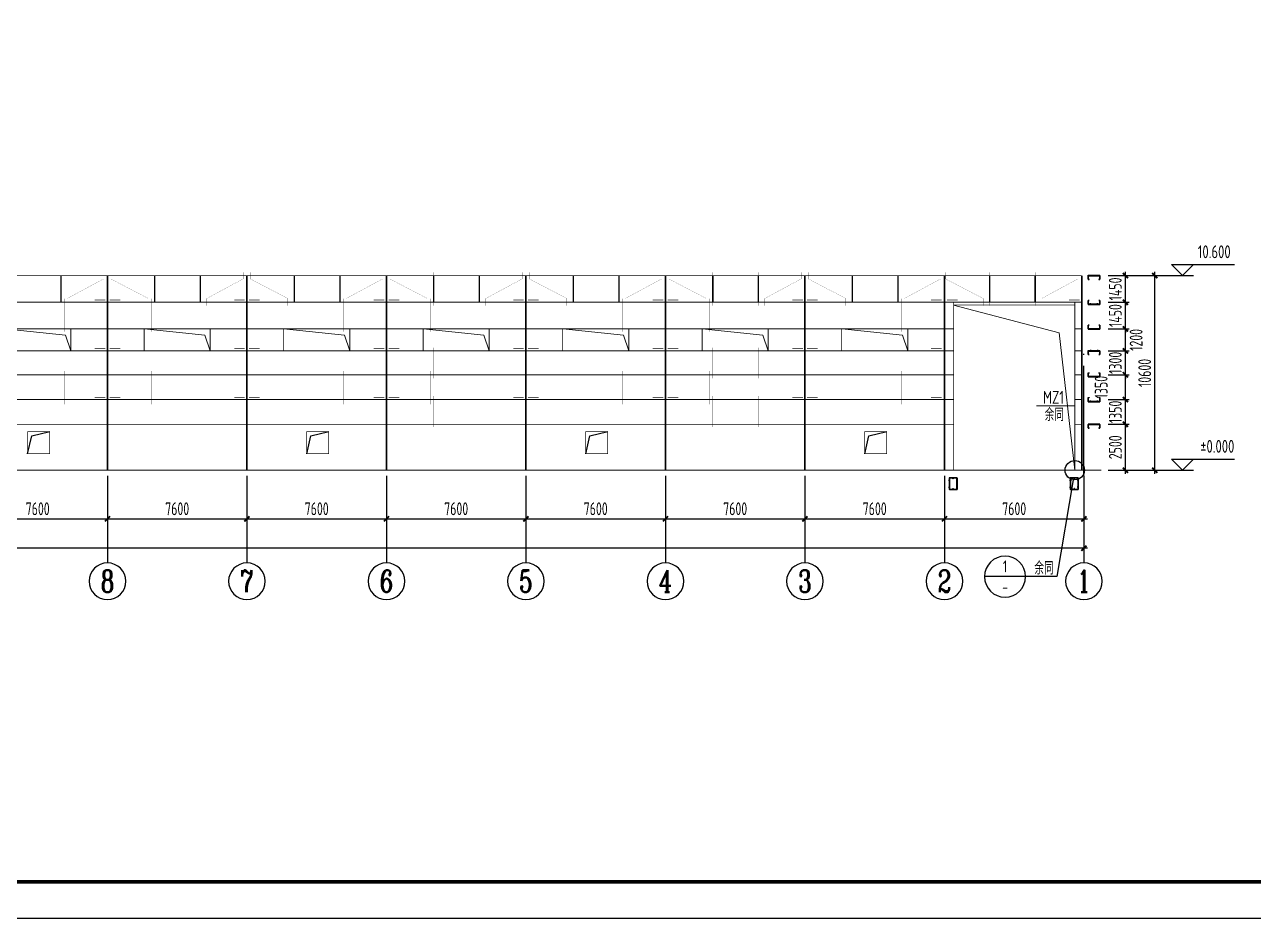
# Model space of a CAD drawing. Extents: x -3102990 to -851544, y -5293060 to -2540151.
# Drawn here: x -1626216 to -1592743, y -2672902 to -2648554 of the extents above; entities that cross this region are included whole.
import ezdxf
from ezdxf.enums import TextEntityAlignment as Align

# ---------------------------------------------------------------- set-up
doc = ezdxf.new("R2010")
doc.units = 0
doc.header["$LTSCALE"] = 1000
doc.header["$PDMODE"] = 1
doc.linetypes.add('DASH', pattern=[0.35, 0.25, -0.1])
doc.linetypes.add('DOTE', pattern=[2.42, 2, -0.2, 0.02, -0.2])
doc.layers.get('0').update_dxf_attribs({"linetype": 'CONTINUOUS'})
doc.layers.get('Defpoints').update_dxf_attribs({"linetype": 'CONTINUOUS'})
for name, color, linetype in [('AXIS', 253, 'DOTE'), ('COLU', 7, 'CONTINUOUS'), ('DIM', 3, 'CONTINUOUS'), ('NUM', 7, 'CONTINUOUS'), ('PUB_TITLE', 4, 'CONTINUOUS'), ('REIN', 1, 'CONTINUOUS'), ('TEXT', 7, 'CONTINUOUS'), ('THIN', 7, 'CONTINUOUS'), ('檩托', 151, 'CONTINUOUS')]:
    doc.layers.add(name, color=color, linetype=linetype)
doc.layers.add('yichutu', color=7, linetype='CONTINUOUS', true_color=0xffffff, plot=False)
doc.styles.add('TSSD_Axis', font='Complex.shx', dxfattribs={"width": 0.7, "bigfont": 'hztxt.shx'})
doc.styles.add('TSSD_Dimension', font='tssdeng.shx', dxfattribs={"width": 0.7, "bigfont": 'Hztxt.shx'})
doc.styles.add('TSSD_Label', font='tssdeng.shx', dxfattribs={"width": 0.75, "bigfont": 'hztxt.shx'})
doc.styles.add('TSSD_Num', font='tssdeng.shx', dxfattribs={"width": 0.75, "bigfont": 'hztxt.shx'})
doc.styles.add('TSSD_Rein', font='Tssdeng.shx', dxfattribs={"width": 0.75, "bigfont": 'hztxt.shx'})
doc.dimstyles.new('TSSD_200_100', dxfattribs={"dimtxt": 350, "dimasz": 100, "dimexe": 100, "dimexo": 250, "dimgap": 100, "dimtad": 1, "dimdec": 0, "dimlfac": 2, "dimzin": 0, "dimdsep": 46, "dimtxsty": 'TSSD_Dimension', "dimblk": 'ARCHTICK', "dimcen": 0, "dimdle": 100, "dimclrt": 7, "dimadec": 0, "dimazin": 0, "dimtfac": 1, "dimtdec": 0, "dimtix": 1, "dimtmove": 2, "dimatfit": 3, "dimfxl": 1, "dimtolj": 1, "dimtzin": 0, "dimarcsym": 0})

# ---------------------------------------------------------------- blocks, each defined once
blk = doc.blocks.new('ts_axno')
at = {"color": 0, "linetype": 'ByBlock', "lineweight": -2}
blk.add_circle((0, 0), 0.5, dxfattribs=at)
at = {"color": 0, "linetype": 'ByBlock', "lineweight": -2, "style": 'TSSD_Axis', "width": 0.7}
blk.add_attdef('A', text='', height=0.6, dxfattribs=at).set_placement((0, 0), align=Align.MIDDLE_CENTER)
blk = doc.blocks.new('_ArchTick')
at = {"color": 0, "const_width": 0.5}
blk.add_lwpolyline([(-0.71, -0.71), (0.71, 0.71)], dxfattribs=at)
blk = doc.blocks.new('*D2344')
at = {"layer": 'Defpoints', "color": 0, "ltscale": 1.5}
for p in [(-1627759, -2660846), (-1623959, -2660846), (-1623959, -2662018)]:
    blk.add_point(p, dxfattribs=at)
at = {"layer": 'DIM', "color": 0, "lineweight": -2, "ltscale": 1.5}
for p, q in [((-1627759, -2661096), (-1627759, -2662118)), ((-1623959, -2661096), (-1623959, -2662118)), ((-1627859, -2662018), (-1623859, -2662018))]:
    blk.add_line(p, q, dxfattribs=at)
at = {"layer": 'DIM', "color": 0, "lineweight": -2, "ltscale": 1.5, "xscale": 100, "yscale": 100, "zscale": 100, "rotation": 180}
blk.add_blockref('_ArchTick', (-1627759, -2662018), dxfattribs=at)
at = {"layer": 'DIM', "color": 0, "lineweight": -2, "ltscale": 1.5, "xscale": 100, "yscale": 100, "zscale": 100}
blk.add_blockref('_ArchTick', (-1623959, -2662018), dxfattribs=at)
at = {"layer": 'DIM', "color": 7, "ltscale": 1.5, "insert": (-1625859, -2661743), "char_height": 350, "attachment_point": 5, "style": 'TSSD_Dimension'}
blk.add_mtext('\\A1;7600', dxfattribs=at)
blk = doc.blocks.new('*D2345')
at = {"layer": 'Defpoints', "color": 0, "ltscale": 1.5}
for p in [(-1623959, -2660846), (-1620159, -2660846), (-1620159, -2662018)]:
    blk.add_point(p, dxfattribs=at)
at = {"layer": 'DIM', "color": 0, "lineweight": -2, "ltscale": 1.5}
for p, q in [((-1623959, -2661096), (-1623959, -2662118)), ((-1620159, -2661096), (-1620159, -2662118)), ((-1624059, -2662018), (-1620059, -2662018))]:
    blk.add_line(p, q, dxfattribs=at)
at = {"layer": 'DIM', "color": 0, "lineweight": -2, "ltscale": 1.5, "xscale": 100, "yscale": 100, "zscale": 100, "rotation": 180}
blk.add_blockref('_ArchTick', (-1623959, -2662018), dxfattribs=at)
at = {"layer": 'DIM', "color": 0, "lineweight": -2, "ltscale": 1.5, "xscale": 100, "yscale": 100, "zscale": 100}
blk.add_blockref('_ArchTick', (-1620159, -2662018), dxfattribs=at)
at = {"layer": 'DIM', "color": 7, "ltscale": 1.5, "insert": (-1622059, -2661743), "char_height": 350, "attachment_point": 5, "style": 'TSSD_Dimension'}
blk.add_mtext('\\A1;7600', dxfattribs=at)
blk = doc.blocks.new('*D2346')
at = {"layer": 'Defpoints', "color": 0, "ltscale": 1.5}
for p in [(-1620159, -2660846), (-1616359, -2660846), (-1616359, -2662018)]:
    blk.add_point(p, dxfattribs=at)
at = {"layer": 'DIM', "color": 0, "lineweight": -2, "ltscale": 1.5}
for p, q in [((-1620159, -2661096), (-1620159, -2662118)), ((-1616359, -2661096), (-1616359, -2662118)), ((-1620259, -2662018), (-1616259, -2662018))]:
    blk.add_line(p, q, dxfattribs=at)
at = {"layer": 'DIM', "color": 0, "lineweight": -2, "ltscale": 1.5, "xscale": 100, "yscale": 100, "zscale": 100, "rotation": 180}
blk.add_blockref('_ArchTick', (-1620159, -2662018), dxfattribs=at)
at = {"layer": 'DIM', "color": 0, "lineweight": -2, "ltscale": 1.5, "xscale": 100, "yscale": 100, "zscale": 100}
blk.add_blockref('_ArchTick', (-1616359, -2662018), dxfattribs=at)
at = {"layer": 'DIM', "color": 7, "ltscale": 1.5, "insert": (-1618259, -2661743), "char_height": 350, "attachment_point": 5, "style": 'TSSD_Dimension'}
blk.add_mtext('\\A1;7600', dxfattribs=at)
blk = doc.blocks.new('*D2347')
at = {"layer": 'Defpoints', "color": 0, "ltscale": 1.5}
for p in [(-1616359, -2660846), (-1612559, -2660846), (-1612559, -2662018)]:
    blk.add_point(p, dxfattribs=at)
at = {"layer": 'DIM', "color": 0, "lineweight": -2, "ltscale": 1.5}
for p, q in [((-1616359, -2661096), (-1616359, -2662118)), ((-1612559, -2661096), (-1612559, -2662118)), ((-1616459, -2662018), (-1612459, -2662018))]:
    blk.add_line(p, q, dxfattribs=at)
at = {"layer": 'DIM', "color": 0, "lineweight": -2, "ltscale": 1.5, "xscale": 100, "yscale": 100, "zscale": 100, "rotation": 180}
blk.add_blockref('_ArchTick', (-1616359, -2662018), dxfattribs=at)
at = {"layer": 'DIM', "color": 0, "lineweight": -2, "ltscale": 1.5, "xscale": 100, "yscale": 100, "zscale": 100}
blk.add_blockref('_ArchTick', (-1612559, -2662018), dxfattribs=at)
at = {"layer": 'DIM', "color": 7, "ltscale": 1.5, "insert": (-1614459, -2661743), "char_height": 350, "attachment_point": 5, "style": 'TSSD_Dimension'}
blk.add_mtext('\\A1;7600', dxfattribs=at)
blk = doc.blocks.new('*D2348')
at = {"layer": 'Defpoints', "color": 0, "ltscale": 1.5}
for p in [(-1612559, -2660846), (-1608759, -2660846), (-1608759, -2662018)]:
    blk.add_point(p, dxfattribs=at)
at = {"layer": 'DIM', "color": 0, "lineweight": -2, "ltscale": 1.5}
for p, q in [((-1612559, -2661096), (-1612559, -2662118)), ((-1608759, -2661096), (-1608759, -2662118)), ((-1612659, -2662018), (-1608659, -2662018))]:
    blk.add_line(p, q, dxfattribs=at)
at = {"layer": 'DIM', "color": 0, "lineweight": -2, "ltscale": 1.5, "xscale": 100, "yscale": 100, "zscale": 100, "rotation": 180}
blk.add_blockref('_ArchTick', (-1612559, -2662018), dxfattribs=at)
at = {"layer": 'DIM', "color": 0, "lineweight": -2, "ltscale": 1.5, "xscale": 100, "yscale": 100, "zscale": 100}
blk.add_blockref('_ArchTick', (-1608759, -2662018), dxfattribs=at)
at = {"layer": 'DIM', "color": 7, "ltscale": 1.5, "insert": (-1610659, -2661743), "char_height": 350, "attachment_point": 5, "style": 'TSSD_Dimension'}
blk.add_mtext('\\A1;7600', dxfattribs=at)
blk = doc.blocks.new('*D2349')
at = {"layer": 'Defpoints', "color": 0, "ltscale": 1.5}
for p in [(-1608759, -2660846), (-1604959, -2660846), (-1604959, -2662018)]:
    blk.add_point(p, dxfattribs=at)
at = {"layer": 'DIM', "color": 0, "lineweight": -2, "ltscale": 1.5}
for p, q in [((-1608759, -2661096), (-1608759, -2662118)), ((-1604959, -2661096), (-1604959, -2662118)), ((-1608859, -2662018), (-1604859, -2662018))]:
    blk.add_line(p, q, dxfattribs=at)
at = {"layer": 'DIM', "color": 0, "lineweight": -2, "ltscale": 1.5, "xscale": 100, "yscale": 100, "zscale": 100, "rotation": 180}
blk.add_blockref('_ArchTick', (-1608759, -2662018), dxfattribs=at)
at = {"layer": 'DIM', "color": 0, "lineweight": -2, "ltscale": 1.5, "xscale": 100, "yscale": 100, "zscale": 100}
blk.add_blockref('_ArchTick', (-1604959, -2662018), dxfattribs=at)
at = {"layer": 'DIM', "color": 7, "ltscale": 1.5, "insert": (-1606859, -2661743), "char_height": 350, "attachment_point": 5, "style": 'TSSD_Dimension'}
blk.add_mtext('\\A1;7600', dxfattribs=at)
blk = doc.blocks.new('*D2350')
at = {"layer": 'Defpoints', "color": 0, "ltscale": 1.5}
for p in [(-1604959, -2660846), (-1601159, -2660846), (-1601159, -2662018)]:
    blk.add_point(p, dxfattribs=at)
at = {"layer": 'DIM', "color": 0, "lineweight": -2, "ltscale": 1.5}
for p, q in [((-1604959, -2661096), (-1604959, -2662118)), ((-1601159, -2661096), (-1601159, -2662118)), ((-1605059, -2662018), (-1601059, -2662018))]:
    blk.add_line(p, q, dxfattribs=at)
at = {"layer": 'DIM', "color": 0, "lineweight": -2, "ltscale": 1.5, "xscale": 100, "yscale": 100, "zscale": 100, "rotation": 180}
blk.add_blockref('_ArchTick', (-1604959, -2662018), dxfattribs=at)
at = {"layer": 'DIM', "color": 0, "lineweight": -2, "ltscale": 1.5, "xscale": 100, "yscale": 100, "zscale": 100}
blk.add_blockref('_ArchTick', (-1601159, -2662018), dxfattribs=at)
at = {"layer": 'DIM', "color": 7, "ltscale": 1.5, "insert": (-1603059, -2661743), "char_height": 350, "attachment_point": 5, "style": 'TSSD_Dimension'}
blk.add_mtext('\\A1;7600', dxfattribs=at)
blk = doc.blocks.new('*D2351')
at = {"layer": 'Defpoints', "color": 0, "ltscale": 1.5}
for p in [(-1601159, -2660846), (-1597359, -2660846), (-1597359, -2662018)]:
    blk.add_point(p, dxfattribs=at)
at = {"layer": 'DIM', "color": 0, "lineweight": -2, "ltscale": 1.5}
for p, q in [((-1601159, -2661096), (-1601159, -2662118)), ((-1597359, -2661096), (-1597359, -2662118)), ((-1601259, -2662018), (-1597259, -2662018))]:
    blk.add_line(p, q, dxfattribs=at)
at = {"layer": 'DIM', "color": 0, "lineweight": -2, "ltscale": 1.5, "xscale": 100, "yscale": 100, "zscale": 100, "rotation": 180}
blk.add_blockref('_ArchTick', (-1601159, -2662018), dxfattribs=at)
at = {"layer": 'DIM', "color": 0, "lineweight": -2, "ltscale": 1.5, "xscale": 100, "yscale": 100, "zscale": 100}
blk.add_blockref('_ArchTick', (-1597359, -2662018), dxfattribs=at)
at = {"layer": 'DIM', "color": 7, "ltscale": 1.5, "insert": (-1599259, -2661743), "char_height": 350, "attachment_point": 5, "style": 'TSSD_Dimension'}
blk.add_mtext('\\A1;7600', dxfattribs=at)
blk = doc.blocks.new('*D2352')
at = {"layer": 'Defpoints', "color": 0, "ltscale": 1.5}
for p in [(-1673359, -2660846), (-1597359, -2660846), (-1673359, -2662818)]:
    blk.add_point(p, dxfattribs=at)
at = {"layer": 'DIM', "color": 0, "lineweight": -2, "ltscale": 1.5}
for p, q in [((-1673359, -2661096), (-1673359, -2662918)), ((-1597359, -2661096), (-1597359, -2662918)), ((-1597259, -2662818), (-1673459, -2662818))]:
    blk.add_line(p, q, dxfattribs=at)
at = {"layer": 'DIM', "color": 0, "lineweight": -2, "ltscale": 1.5, "xscale": 100, "yscale": 100, "zscale": 100, "rotation": 180}
blk.add_blockref('_ArchTick', (-1673359, -2662818), dxfattribs=at)
at = {"layer": 'DIM', "color": 0, "lineweight": -2, "ltscale": 1.5, "xscale": 100, "yscale": 100, "zscale": 100}
blk.add_blockref('_ArchTick', (-1597359, -2662818), dxfattribs=at)
at = {"layer": 'DIM', "color": 7, "ltscale": 1.5, "insert": (-1635359, -2662543), "char_height": 350, "attachment_point": 5, "style": 'TSSD_Dimension'}
blk.add_mtext('\\A1;152000', dxfattribs=at)
blk = doc.blocks.new('*D2353')
at = {"layer": 'Defpoints', "color": 0, "ltscale": 1.5}
for p in [(-1596953, -2655393), (-1595430, -2655393), (-1596953, -2660693)]:
    blk.add_point(p, dxfattribs=at)
at = {"layer": 'DIM', "color": 0, "lineweight": -2, "ltscale": 1.5}
for p, q in [((-1596703, -2655393), (-1595330, -2655393)), ((-1595430, -2660793), (-1595430, -2655293)), ((-1596703, -2660693), (-1595330, -2660693))]:
    blk.add_line(p, q, dxfattribs=at)
at = {"layer": 'DIM', "color": 0, "lineweight": -2, "ltscale": 1.5, "xscale": 100, "yscale": 100, "zscale": 100}
for p, rotation in [((-1595430, -2655393), 90), ((-1595430, -2660693), 270)]:
    blk.add_blockref('_ArchTick', p, dxfattribs=dict(at, rotation=rotation))
at = {"layer": 'DIM', "color": 7, "ltscale": 1.5, "insert": (-1595705, -2658043), "char_height": 350, "attachment_point": 5, "rotation": 90, "style": 'TSSD_Dimension'}
blk.add_mtext('\\A1;10600', dxfattribs=at)
blk = doc.blocks.new('*D2362')
at = {"layer": 'Defpoints', "color": 0, "ltscale": 1.5}
for p in [(-1596953, -2659443), (-1596230, -2659443), (-1596953, -2660693)]:
    blk.add_point(p, dxfattribs=at)
at = {"layer": 'DIM', "color": 0, "lineweight": -2, "ltscale": 1.5}
for p, q in [((-1596703, -2659443), (-1596130, -2659443)), ((-1596230, -2660793), (-1596230, -2659343)), ((-1596703, -2660693), (-1596130, -2660693))]:
    blk.add_line(p, q, dxfattribs=at)
at = {"layer": 'DIM', "color": 0, "lineweight": -2, "ltscale": 1.5, "xscale": 100, "yscale": 100, "zscale": 100}
for p, rotation in [((-1596230, -2659443), 90), ((-1596230, -2660693), 270)]:
    blk.add_blockref('_ArchTick', p, dxfattribs=dict(at, rotation=rotation))
at = {"layer": 'DIM', "color": 7, "ltscale": 1.5, "insert": (-1596505, -2660068), "char_height": 350, "attachment_point": 5, "rotation": 90, "style": 'TSSD_Dimension'}
blk.add_mtext('\\A1;2500', dxfattribs=at)
blk = doc.blocks.new('*D2363')
at = {"layer": 'Defpoints', "color": 0, "ltscale": 1.5}
for p in [(-1596953, -2658768), (-1596230, -2658768), (-1596953, -2659443)]:
    blk.add_point(p, dxfattribs=at)
at = {"layer": 'DIM', "color": 0, "lineweight": -2, "ltscale": 1.5}
for p, q in [((-1596703, -2658768), (-1596130, -2658768)), ((-1596230, -2658768), (-1596230, -2658668)), ((-1596230, -2659443), (-1596230, -2658768)), ((-1596703, -2659443), (-1596130, -2659443)), ((-1596230, -2659443), (-1596230, -2659543))]:
    blk.add_line(p, q, dxfattribs=at)
at = {"layer": 'DIM', "color": 0, "lineweight": -2, "ltscale": 1.5, "xscale": 100, "yscale": 100, "zscale": 100}
for p, rotation in [((-1596230, -2658768), 270), ((-1596230, -2659443), 90)]:
    blk.add_blockref('_ArchTick', p, dxfattribs=dict(at, rotation=rotation))
at = {"layer": 'DIM', "color": 7, "ltscale": 1.5, "insert": (-1596505, -2659105), "char_height": 350, "attachment_point": 5, "rotation": 90, "style": 'TSSD_Dimension'}
blk.add_mtext('\\A1;1350', dxfattribs=at)
blk = doc.blocks.new('*D2364')
at = {"layer": 'Defpoints', "color": 0, "ltscale": 1.5}
for p in [(-1596953, -2658093), (-1596230, -2658093), (-1596953, -2658768)]:
    blk.add_point(p, dxfattribs=at)
at = {"layer": 'DIM', "color": 0, "lineweight": -2, "ltscale": 1.5}
for p, q in [((-1596703, -2658093), (-1596130, -2658093)), ((-1596230, -2658868), (-1596230, -2657993)), ((-1596703, -2658768), (-1596130, -2658768))]:
    blk.add_line(p, q, dxfattribs=at)
at = {"layer": 'DIM', "color": 0, "lineweight": -2, "ltscale": 1.5, "xscale": 100, "yscale": 100, "zscale": 100}
for p, rotation in [((-1596230, -2658093), 90), ((-1596230, -2658768), 270)]:
    blk.add_blockref('_ArchTick', p, dxfattribs=dict(at, rotation=rotation))
at = {"layer": 'DIM', "color": 7, "ltscale": 1.5, "insert": (-1596890, -2658430), "char_height": 350, "attachment_point": 5, "rotation": 90, "style": 'TSSD_Dimension'}
blk.add_mtext('\\A1;1350', dxfattribs=at)
blk = doc.blocks.new('*D2365')
at = {"layer": 'Defpoints', "color": 0, "ltscale": 1.5}
for p in [(-1596953, -2657443), (-1596230, -2657443), (-1596953, -2658093)]:
    blk.add_point(p, dxfattribs=at)
at = {"layer": 'DIM', "color": 0, "lineweight": -2, "ltscale": 1.5}
for p, q in [((-1596703, -2657443), (-1596130, -2657443)), ((-1596230, -2657443), (-1596230, -2657343)), ((-1596230, -2658093), (-1596230, -2657443)), ((-1596703, -2658093), (-1596130, -2658093)), ((-1596230, -2658093), (-1596230, -2658193))]:
    blk.add_line(p, q, dxfattribs=at)
at = {"layer": 'DIM', "color": 0, "lineweight": -2, "ltscale": 1.5, "xscale": 100, "yscale": 100, "zscale": 100}
for p, rotation in [((-1596230, -2657443), 270), ((-1596230, -2658093), 90)]:
    blk.add_blockref('_ArchTick', p, dxfattribs=dict(at, rotation=rotation))
at = {"layer": 'DIM', "color": 7, "ltscale": 1.5, "insert": (-1596505, -2657768), "char_height": 350, "attachment_point": 5, "rotation": 90, "style": 'TSSD_Dimension'}
blk.add_mtext('\\A1;1300', dxfattribs=at)
blk = doc.blocks.new('*D2366')
at = {"layer": 'Defpoints', "color": 0, "ltscale": 1.5}
for p in [(-1596953, -2656843), (-1596230, -2656843), (-1596953, -2657443)]:
    blk.add_point(p, dxfattribs=at)
at = {"layer": 'DIM', "color": 0, "lineweight": -2, "ltscale": 1.5}
for p, q in [((-1596230, -2657543), (-1596230, -2656743)), ((-1596703, -2656843), (-1596130, -2656843)), ((-1596703, -2657443), (-1596130, -2657443))]:
    blk.add_line(p, q, dxfattribs=at)
at = {"layer": 'DIM', "color": 0, "lineweight": -2, "ltscale": 1.5, "xscale": 100, "yscale": 100, "zscale": 100}
for p, rotation in [((-1596230, -2656843), 90), ((-1596230, -2657443), 270)]:
    blk.add_blockref('_ArchTick', p, dxfattribs=dict(at, rotation=rotation))
at = {"layer": 'DIM', "color": 7, "ltscale": 1.5, "insert": (-1595938, -2657143), "char_height": 350, "attachment_point": 5, "rotation": 90, "style": 'TSSD_Dimension'}
blk.add_mtext('\\A1;1200', dxfattribs=at)
blk = doc.blocks.new('*D2367')
at = {"layer": 'Defpoints', "color": 0, "ltscale": 1.5}
for p in [(-1596953, -2656118), (-1596230, -2656118), (-1596953, -2656843)]:
    blk.add_point(p, dxfattribs=at)
at = {"layer": 'DIM', "color": 0, "lineweight": -2, "ltscale": 1.5}
for p, q in [((-1596703, -2656118), (-1596130, -2656118)), ((-1596230, -2656118), (-1596230, -2656018)), ((-1596230, -2656843), (-1596230, -2656118)), ((-1596703, -2656843), (-1596130, -2656843)), ((-1596230, -2656843), (-1596230, -2656943))]:
    blk.add_line(p, q, dxfattribs=at)
at = {"layer": 'DIM', "color": 0, "lineweight": -2, "ltscale": 1.5, "xscale": 100, "yscale": 100, "zscale": 100}
for p, rotation in [((-1596230, -2656118), 270), ((-1596230, -2656843), 90)]:
    blk.add_blockref('_ArchTick', p, dxfattribs=dict(at, rotation=rotation))
at = {"layer": 'DIM', "color": 7, "ltscale": 1.5, "insert": (-1596505, -2656480), "char_height": 350, "attachment_point": 5, "rotation": 90, "style": 'TSSD_Dimension'}
blk.add_mtext('\\A1;1450', dxfattribs=at)
blk = doc.blocks.new('*D2368')
at = {"layer": 'Defpoints', "color": 0, "ltscale": 1.5}
for p in [(-1596953, -2655393), (-1596230, -2655393), (-1596953, -2656118)]:
    blk.add_point(p, dxfattribs=at)
at = {"layer": 'DIM', "color": 0, "lineweight": -2, "ltscale": 1.5}
for p, q in [((-1596703, -2655393), (-1596130, -2655393)), ((-1596230, -2655393), (-1596230, -2655293)), ((-1596230, -2656118), (-1596230, -2655393)), ((-1596703, -2656118), (-1596130, -2656118)), ((-1596230, -2656118), (-1596230, -2656218))]:
    blk.add_line(p, q, dxfattribs=at)
at = {"layer": 'DIM', "color": 0, "lineweight": -2, "ltscale": 1.5, "xscale": 100, "yscale": 100, "zscale": 100}
for p, rotation in [((-1596230, -2655393), 270), ((-1596230, -2656118), 90)]:
    blk.add_blockref('_ArchTick', p, dxfattribs=dict(at, rotation=rotation))
at = {"layer": 'DIM', "color": 7, "ltscale": 1.5, "insert": (-1596505, -2655755), "char_height": 350, "attachment_point": 5, "rotation": 90, "style": 'TSSD_Dimension'}
blk.add_mtext('\\A1;1450', dxfattribs=at)
blk = doc.blocks.new('A$C3B052B7C')
at = {"layer": '檩托'}
for p, q in [((-358, 25), (-315, 25)), ((-358, 16), (-358, 25)), ((-358, 16), (-358, -98)), ((2, 16), (-358, 16)), ((2, 16), (-358, 16)), ((-354, 12), (-2, 12)), ((-354, -93), (-354, 12)), ((-315, 25), (2, 25)), ((-286, 45), (-286, -9)), ((-286, 25, 571), (-286, 12, 571)), ((-71, 45), (-71, -9)), ((-71, 25), (-71, 12)), ((-2, 12), (-2, -93)), ((2, -98), (2, 25)), ((-358, -98), (-326, -98)), ((-326, -93), (-354, -93)), ((-326, -98), (-326, -93)), ((-31, -93), (-31, -98)), ((-2, -93), (-31, -93)), ((-31, -98), (2, -98))]:
    blk.add_line(p, q, dxfattribs=at)
blk = doc.blocks.new('ts_idx')
at = {"color": 0, "linetype": 'ByBlock', "lineweight": -2}
blk.add_line((-0.5, 0), (0.5, 0), dxfattribs=at)
blk.add_circle((0, 0), 0.5, dxfattribs=at)
at = {"color": 0, "linetype": 'ByBlock', "lineweight": -2, "style": 'TSSD_Num', "width": 0.7}
for tag, p in [('1', (0, 0.25)), ('A', (0, -0.25))]:
    blk.add_attdef(tag, text='', height=0.286, dxfattribs=at).set_placement(p, align=Align.MIDDLE_CENTER)
blk = doc.blocks.new('A$C16496DF1')
at = {"layer": 'PUB_TITLE'}
blk.add_lwpolyline([(0, 0), (0, 42000), (104100, 42000), (104100, 0)], close=True, dxfattribs=at)
at = {"layer": 'PUB_TITLE', "const_width": 100}
blk.add_lwpolyline([(103100, 1000), (103100, 41000), (713, 41000), (713, 1000), (103100, 1000)], dxfattribs=at)
blk = doc.blocks.new('yct-1041-420-104100-42000-100-2006.0')
at = {"layer": 'yichutu', "color": 7, "true_color": 0xffffff}
blk.add_lwpolyline([(0, 0), (0, 42000), (104100, 42000), (104100, 0)], close=True, dxfattribs=at)

msp = doc.modelspace()

# ---------------------------------------------------------------- linework, layer by layer
at = {"ltscale": 1.5}
for p, q in [((-1626132.21, -2660242.54), (-1626019.06, -2659759.11)), ((-1626019.06, -2659759.11), (-1625532.21, -2659642.54)), ((-1618532.21, -2660242.54), (-1618419.06, -2659759.11)), ((-1618419.06, -2659759.11), (-1617932.21, -2659642.54)), ((-1610932.21, -2660242.54), (-1610819.06, -2659759.11)), ((-1610819.06, -2659759.11), (-1610332.21, -2659642.54)), ((-1603332.21, -2660242.54), (-1603219.06, -2659759.11)), ((-1603219.06, -2659759.11), (-1602732.21, -2659642.54))]:
    msp.add_line(p, q, dxfattribs=at)
at = {"layer": 'AXIS', "ltscale": 1.5}
msp.add_line((-1597358.84, -2660846.07), (-1597358.84, -2657520.72), dxfattribs=at)
at = {"layer": 'COLU', "linetype": 'ByBlock', "const_width": 45}
for points in [[(-1623958.84, -2655392.54), (-1623958.84, -2660692.54)], [(-1620158.84, -2655392.54), (-1620158.84, -2660692.54)], [(-1616358.84, -2655392.54), (-1616358.84, -2660692.54)], [(-1612558.84, -2655392.54), (-1612558.84, -2660692.54)], [(-1608758.84, -2655392.54), (-1608758.84, -2660692.54)], [(-1604958.84, -2655392.54), (-1604958.84, -2660692.54)], [(-1601158.84, -2655392.54), (-1601158.84, -2660692.54)], [(-1597418.84, -2655392.54), (-1597418.84, -2660692.54)]]:
    msp.add_lwpolyline(points, dxfattribs=at)
at = {"layer": 'NUM', "ltscale": 1.5}
for p, q in [((-1623958.84, -2660846.07), (-1623958.84, -2663218.37)), ((-1620158.84, -2660846.07), (-1620158.84, -2663218.37)), ((-1616358.84, -2660846.07), (-1616358.84, -2663218.37)), ((-1612558.84, -2660846.07), (-1612558.84, -2663218.37)), ((-1608758.84, -2660846.07), (-1608758.84, -2663218.37)), ((-1604958.84, -2660846.07), (-1604958.84, -2663218.37)), ((-1601158.84, -2660846.07), (-1601158.84, -2663218.37)), ((-1597358.84, -2660846.07), (-1597358.84, -2663218.37))]:
    msp.add_line(p, q, dxfattribs=at)
at = {"layer": 'REIN', "color": 0, "lineweight": 5}
for p, q in [((-1598034.33, -2656947.07), (-1600908.84, -2656192.54)), ((-1625104.85, -2657011.66), (-1626758.84, -2656842.54)), ((-1624958.84, -2657442.54), (-1625104.85, -2657011.66)), ((-1621304.85, -2657011.66), (-1622958.84, -2656842.54)), ((-1621158.84, -2657442.54), (-1621304.85, -2657011.66)), ((-1617504.85, -2657011.66), (-1619158.84, -2656842.54)), ((-1617358.84, -2657442.54), (-1617504.85, -2657011.66)), ((-1613704.85, -2657011.66), (-1615358.84, -2656842.54)), ((-1613558.84, -2657442.54), (-1613704.85, -2657011.66)), ((-1609904.85, -2657011.66), (-1611558.84, -2656842.54)), ((-1609758.84, -2657442.54), (-1609904.85, -2657011.66)), ((-1606104.85, -2657011.66), (-1607758.84, -2656842.54)), ((-1605958.84, -2657442.54), (-1606104.85, -2657011.66)), ((-1602304.85, -2657011.66), (-1603958.84, -2656842.54)), ((-1602158.84, -2657442.54), (-1602304.85, -2657011.66)), ((-1597608.84, -2660692.54), (-1598034.33, -2656947.07))]:
    msp.add_line(p, q, dxfattribs=at)
at = {"layer": 'REIN', "color": 0, "lineweight": 5, "const_width": 25}
for points in [[(-1673298.84, -2655392.54), (-1597418.84, -2655392.54)], [(-1673298.84, -2656117.54), (-1597418.84, -2656117.54)], [(-1600908.84, -2656192.54), (-1600908.84, -2656117.54)], [(-1597608.84, -2656192.54), (-1597608.84, -2656117.54)], [(-1673298.84, -2656842.54), (-1600908.84, -2656842.54)], [(-1597608.84, -2656842.54), (-1597418.84, -2656842.54)], [(-1673298.84, -2657442.54), (-1600908.84, -2657442.54)], [(-1597608.84, -2657442.54), (-1597418.84, -2657442.54)], [(-1673298.84, -2658092.54), (-1600908.84, -2658092.54)], [(-1597608.84, -2658092.54), (-1597418.84, -2658092.54)], [(-1673298.84, -2658767.54), (-1600908.84, -2658767.54)], [(-1597608.84, -2658767.54), (-1597418.84, -2658767.54)], [(-1673298.84, -2659442.54), (-1600908.84, -2659442.54)], [(-1597608.84, -2659442.54), (-1597418.84, -2659442.54)], [(-1596882.43, -2660692.54), (-1674047.44, -2660692.54)]]:
    msp.add_lwpolyline(points, dxfattribs=at)
at = {"layer": 'REIN', "color": 3, "linetype": 'ByBlock'}
for points, const_width in [([(-1625226.33, -2655392.54), (-1625226.33, -2656117.54)], 40), ([(-1625226.33, -2656214.02), (-1625226.33, -2655300.85)], 4), ([(-1624063.28, -2655300.85), (-1624063.28, -2655481.07), (-1625051.36, -2656014.33), (-1625051.36, -2656214.02)], 4), ([(-1623870.74, -2655300.85), (-1623870.74, -2655481.07), (-1622845.16, -2656014.33), (-1622845.16, -2656214.02)], 4), ([(-1622670.19, -2655392.54), (-1622670.19, -2656117.54)], 40), ([(-1622670.19, -2656214.02), (-1622670.19, -2655300.85)], 4), ([(-1621426.33, -2655392.54), (-1621426.33, -2656117.54)], 40), ([(-1621426.33, -2656214.02), (-1621426.33, -2655300.85)], 4), ([(-1620263.28, -2655300.85), (-1620263.28, -2655481.07), (-1621251.36, -2656014.33), (-1621251.36, -2656214.02)], 4), ([(-1620070.74, -2655300.85), (-1620070.74, -2655481.07), (-1619045.16, -2656014.33), (-1619045.16, -2656214.02)], 4), ([(-1618870.19, -2655392.54), (-1618870.19, -2656117.54)], 40), ([(-1618870.19, -2656214.02), (-1618870.19, -2655300.85)], 4), ([(-1617626.33, -2655392.54), (-1617626.33, -2656117.54)], 40), ([(-1617626.33, -2656214.02), (-1617626.33, -2655300.85)], 4), ([(-1616463.28, -2655300.85), (-1616463.28, -2655481.07), (-1617451.36, -2656014.33), (-1617451.36, -2656214.02)], 4), ([(-1616270.74, -2655300.85), (-1616270.74, -2655481.07), (-1615245.16, -2656014.33), (-1615245.16, -2656214.02)], 4), ([(-1615070.19, -2655392.54), (-1615070.19, -2656117.54)], 40), ([(-1615070.19, -2656214.02), (-1615070.19, -2655300.85)], 4), ([(-1613826.33, -2655392.54), (-1613826.33, -2656117.54)], 40), ([(-1613826.33, -2656214.02), (-1613826.33, -2655300.85)], 4), ([(-1612663.28, -2655300.85), (-1612663.28, -2655481.07), (-1613651.36, -2656014.33), (-1613651.36, -2656214.02)], 4), ([(-1612470.74, -2655300.85), (-1612470.74, -2655481.07), (-1611445.16, -2656014.33), (-1611445.16, -2656214.02)], 4), ([(-1611270.19, -2655392.54), (-1611270.19, -2656117.54)], 40), ([(-1611270.19, -2656214.02), (-1611270.19, -2655300.85)], 4), ([(-1610026.33, -2655392.54), (-1610026.33, -2656117.54)], 40), ([(-1610026.33, -2656214.02), (-1610026.33, -2655300.85)], 4), ([(-1608863.28, -2655300.85), (-1608863.28, -2655481.07), (-1609851.36, -2656014.33), (-1609851.36, -2656214.02)], 4), ([(-1608670.74, -2655300.85), (-1608670.74, -2655481.07), (-1607645.16, -2656014.33), (-1607645.16, -2656214.02)], 4), ([(-1607470.19, -2655392.54), (-1607470.19, -2656117.54)], 40), ([(-1607470.19, -2656214.02), (-1607470.19, -2655300.85)], 4), ([(-1606226.33, -2655392.54), (-1606226.33, -2656117.54)], 40), ([(-1606226.33, -2656214.02), (-1606226.33, -2655300.85)], 4), ([(-1605063.28, -2655300.85), (-1605063.28, -2655481.07), (-1606051.36, -2656014.33), (-1606051.36, -2656214.02)], 4), ([(-1604870.74, -2655300.85), (-1604870.74, -2655481.07), (-1603845.16, -2656014.33), (-1603845.16, -2656214.02)], 4), ([(-1603670.19, -2655392.54), (-1603670.19, -2656117.54)], 40), ([(-1603670.19, -2656214.02), (-1603670.19, -2655300.85)], 4), ([(-1602426.33, -2655392.54), (-1602426.33, -2656117.54)], 40), ([(-1602426.33, -2656214.02), (-1602426.33, -2655300.85)], 4), ([(-1601263.28, -2655300.85), (-1601263.28, -2655481.07), (-1602251.36, -2656014.33), (-1602251.36, -2656214.02)], 4), ([(-1601130.74, -2655300.85), (-1601130.74, -2655481.07), (-1600105.16, -2656014.33), (-1600105.16, -2656214.02)], 4), ([(-1599930.19, -2655392.54), (-1599930.19, -2656117.54)], 40), ([(-1599930.19, -2656214.02), (-1599930.19, -2655300.85)], 4), ([(-1598686.33, -2655392.54), (-1598686.33, -2656117.54)], 40), ([(-1598686.33, -2656214.02), (-1598686.33, -2655300.85)], 4), ([(-1597523.28, -2655300.85), (-1597523.28, -2655481.07), (-1598511.36, -2656014.33), (-1598511.36, -2656214.02)], 4), ([(-1625138.84, -2656016.41), (-1625138.84, -2656914.85)], 4), ([(-1622757.67, -2656016.41), (-1622757.67, -2656914.85)], 4), ([(-1621338.84, -2656016.41), (-1621338.84, -2656914.85)], 4), ([(-1618957.67, -2656016.41), (-1618957.67, -2656914.85)], 4), ([(-1617538.84, -2656016.41), (-1617538.84, -2656914.85)], 4), ([(-1615157.67, -2656016.41), (-1615157.67, -2656914.85)], 4), ([(-1613738.84, -2656016.41), (-1613738.84, -2656914.85)], 4), ([(-1611357.67, -2656016.41), (-1611357.67, -2656914.85)], 4), ([(-1609938.84, -2656016.41), (-1609938.84, -2656914.85)], 4), ([(-1607557.67, -2656016.41), (-1607557.67, -2656914.85)], 4), ([(-1606138.84, -2656016.41), (-1606138.84, -2656914.85)], 4), ([(-1603757.67, -2656016.41), (-1603757.67, -2656914.85)], 4), ([(-1602338.84, -2656016.41), (-1602338.84, -2656914.85)], 4), ([(-1625226.33, -2658190.55), (-1625226.33, -2657350.85)], 4), ([(-1622670.19, -2658190.55), (-1622670.19, -2657350.85)], 4), ([(-1621426.33, -2658190.55), (-1621426.33, -2657350.85)], 4), ([(-1618870.19, -2658190.55), (-1618870.19, -2657350.85)], 4), ([(-1617626.33, -2658190.55), (-1617626.33, -2657350.85)], 4), ([(-1615070.19, -2658190.55), (-1615070.19, -2657350.85)], 4), ([(-1613826.33, -2658190.55), (-1613826.33, -2657350.85)], 4), ([(-1611270.19, -2658190.55), (-1611270.19, -2657350.85)], 4), ([(-1610026.33, -2658190.55), (-1610026.33, -2657350.85)], 4), ([(-1607470.19, -2658190.55), (-1607470.19, -2657350.85)], 4), ([(-1606226.33, -2658190.55), (-1606226.33, -2657350.85)], 4), ([(-1603670.19, -2658190.55), (-1603670.19, -2657350.85)], 4), ([(-1602426.33, -2658190.55), (-1602426.33, -2657350.85)], 4), ([(-1625138.84, -2657992.94), (-1625138.84, -2658894.77)], 4), ([(-1622757.67, -2657992.94), (-1622757.67, -2658894.77)], 4), ([(-1621338.84, -2657992.94), (-1621338.84, -2658894.77)], 4), ([(-1618957.67, -2657992.94), (-1618957.67, -2658894.77)], 4), ([(-1617538.84, -2657992.94), (-1617538.84, -2658894.77)], 4), ([(-1615157.67, -2657992.94), (-1615157.67, -2658894.77)], 4), ([(-1613738.84, -2657992.94), (-1613738.84, -2658894.77)], 4), ([(-1611357.67, -2657992.94), (-1611357.67, -2658894.77)], 4), ([(-1609938.84, -2657992.94), (-1609938.84, -2658894.77)], 4), ([(-1607557.67, -2657992.94), (-1607557.67, -2658894.77)], 4), ([(-1606138.84, -2657992.94), (-1606138.84, -2658894.77)], 4), ([(-1603757.67, -2657992.94), (-1603757.67, -2658894.77)], 4), ([(-1602338.84, -2657992.94), (-1602338.84, -2658894.77)], 4), ([(-1625226.33, -2659515.55), (-1625226.33, -2658675.85)], 4), ([(-1622670.19, -2659515.55), (-1622670.19, -2658675.85)], 4), ([(-1621426.33, -2659515.55), (-1621426.33, -2658675.85)], 4), ([(-1618870.19, -2659515.55), (-1618870.19, -2658675.85)], 4), ([(-1617626.33, -2659515.55), (-1617626.33, -2658675.85)], 4), ([(-1615070.19, -2659515.55), (-1615070.19, -2658675.85)], 4), ([(-1613826.33, -2659515.55), (-1613826.33, -2658675.85)], 4), ([(-1611270.19, -2659515.55), (-1611270.19, -2658675.85)], 4), ([(-1610026.33, -2659515.55), (-1610026.33, -2658675.85)], 4), ([(-1607470.19, -2659515.55), (-1607470.19, -2658675.85)], 4), ([(-1606226.33, -2659515.55), (-1606226.33, -2658675.85)], 4), ([(-1603670.19, -2659515.55), (-1603670.19, -2658675.85)], 4), ([(-1602426.33, -2659515.55), (-1602426.33, -2658675.85)], 4)]:
    msp.add_lwpolyline(points, dxfattribs=dict(at, const_width=const_width))
at = {"layer": 'REIN', "color": 2, "linetype": 'DASH', "ltscale": 0.4, "const_width": 20}
for points in [[(-1624305.92, -2656059.47), (-1624016.76, -2656059.47)], [(-1623611.77, -2656059.47), (-1623900.93, -2656059.47)], [(-1620505.92, -2656059.47), (-1620216.76, -2656059.47)], [(-1619811.77, -2656059.47), (-1620100.93, -2656059.47)], [(-1616705.92, -2656059.47), (-1616416.76, -2656059.47)], [(-1616011.77, -2656059.47), (-1616300.93, -2656059.47)], [(-1612905.92, -2656059.47), (-1612616.76, -2656059.47)], [(-1612211.77, -2656059.47), (-1612500.93, -2656059.47)], [(-1609105.92, -2656059.47), (-1608816.76, -2656059.47)], [(-1608411.77, -2656059.47), (-1608700.93, -2656059.47)], [(-1605305.92, -2656059.47), (-1605016.76, -2656059.47)], [(-1604611.77, -2656059.47), (-1604900.93, -2656059.47)], [(-1601232.41, -2656059.47), (-1601521.57, -2656059.47)], [(-1600802.87, -2656059.47), (-1601092.04, -2656059.47)], [(-1597476.15, -2656059.47), (-1597765.32, -2656059.47)], [(-1624305.92, -2657385.53), (-1624016.76, -2657385.53)], [(-1623611.77, -2657385.53), (-1623900.93, -2657385.53)], [(-1620505.92, -2657385.53), (-1620216.76, -2657385.53)], [(-1619811.77, -2657385.53), (-1620100.93, -2657385.53)], [(-1616705.92, -2657385.53), (-1616416.76, -2657385.53)], [(-1616011.77, -2657385.53), (-1616300.93, -2657385.53)], [(-1612905.92, -2657385.53), (-1612616.76, -2657385.53)], [(-1612211.77, -2657385.53), (-1612500.93, -2657385.53)], [(-1609105.92, -2657385.53), (-1608816.76, -2657385.53)], [(-1608411.77, -2657385.53), (-1608700.93, -2657385.53)], [(-1605305.92, -2657385.53), (-1605016.76, -2657385.53)], [(-1604611.77, -2657385.53), (-1604900.93, -2657385.53)], [(-1601232.41, -2657385.53), (-1601521.57, -2657385.53)], [(-1624305.92, -2658704.69), (-1624016.76, -2658704.69)], [(-1623611.77, -2658704.69), (-1623900.93, -2658704.69)], [(-1620505.92, -2658704.69), (-1620216.76, -2658704.69)], [(-1619811.77, -2658704.69), (-1620100.93, -2658704.69)], [(-1616705.92, -2658704.69), (-1616416.76, -2658704.69)], [(-1616011.77, -2658704.69), (-1616300.93, -2658704.69)], [(-1612905.92, -2658704.69), (-1612616.76, -2658704.69)], [(-1612211.77, -2658704.69), (-1612500.93, -2658704.69)], [(-1609105.92, -2658704.69), (-1608816.76, -2658704.69)], [(-1608411.77, -2658704.69), (-1608700.93, -2658704.69)], [(-1605305.92, -2658704.69), (-1605016.76, -2658704.69)], [(-1604611.77, -2658704.69), (-1604900.93, -2658704.69)], [(-1601232.41, -2658704.69), (-1601521.57, -2658704.69)]]:
    msp.add_lwpolyline(points, dxfattribs=at)
at = {"layer": 'REIN', "color": 0, "lineweight": 5, "const_width": 25}
for points in [[(-1597608.84, -2656192.54), (-1600908.84, -2656192.54), (-1600908.84, -2660692.54), (-1597608.84, -2660692.54)], [(-1624958.84, -2656842.54), (-1626758.84, -2656842.54), (-1626758.84, -2657442.54), (-1624958.84, -2657442.54)], [(-1621158.84, -2656842.54), (-1622958.84, -2656842.54), (-1622958.84, -2657442.54), (-1621158.84, -2657442.54)], [(-1617358.84, -2656842.54), (-1619158.84, -2656842.54), (-1619158.84, -2657442.54), (-1617358.84, -2657442.54)], [(-1613558.84, -2656842.54), (-1615358.84, -2656842.54), (-1615358.84, -2657442.54), (-1613558.84, -2657442.54)], [(-1609758.84, -2656842.54), (-1611558.84, -2656842.54), (-1611558.84, -2657442.54), (-1609758.84, -2657442.54)], [(-1605958.84, -2656842.54), (-1607758.84, -2656842.54), (-1607758.84, -2657442.54), (-1605958.84, -2657442.54)], [(-1602158.84, -2656842.54), (-1603958.84, -2656842.54), (-1603958.84, -2657442.54), (-1602158.84, -2657442.54)], [(-1626132.21, -2659642.54), (-1625532.21, -2659642.54), (-1625532.21, -2660242.54), (-1626132.21, -2660242.54)], [(-1618532.21, -2659642.54), (-1617932.21, -2659642.54), (-1617932.21, -2660242.54), (-1618532.21, -2660242.54)], [(-1610932.21, -2659642.54), (-1610332.21, -2659642.54), (-1610332.21, -2660242.54), (-1610932.21, -2660242.54)], [(-1603332.21, -2659642.54), (-1602732.21, -2659642.54), (-1602732.21, -2660242.54), (-1603332.21, -2660242.54)]]:
    msp.add_lwpolyline(points, close=True, dxfattribs=at)
at = {"layer": 'TEXT', "lineweight": 5}
msp.add_line((-1597608.84, -2658935.17), (-1598649.59, -2658935.17), dxfattribs=at)
at = {"layer": 'THIN'}
for p, q in [((-1594672.25, -2655392.54), (-1594972.25, -2655092.54)), ((-1594972.25, -2655092.54), (-1594372.25, -2655092.54)), ((-1594672.25, -2655392.54), (-1594372.25, -2655092.54)), ((-1594372.25, -2655092.54), (-1593261.67, -2655092.54)), ((-1595624.86, -2655392.54), (-1594372.25, -2655392.54)), ((-1594672.25, -2655392.54), (-1594672.25, -2655392.54)), ((-1594672.25, -2660692.54), (-1594972.25, -2660392.54)), ((-1594972.25, -2660392.54), (-1594372.25, -2660392.54)), ((-1594672.25, -2660692.54), (-1594372.25, -2660392.54)), ((-1594372.25, -2660392.54), (-1593261.67, -2660392.54)), ((-1595624.86, -2660692.54), (-1594372.25, -2660692.54)), ((-1594672.25, -2660692.54), (-1594672.25, -2660692.54)), ((-1597654.53, -2660951.57), (-1598099.17, -2663592.05)), ((-1598099.17, -2663592.05), (-1598948.28, -2663592.05))]:
    msp.add_line(p, q, dxfattribs=at)
msp.add_circle((-1597608.84, -2660692.54), 263.03, dxfattribs=at)

# ---------------------------------------------------------------- block references
at = {"ltscale": 1.5}
msp.add_blockref('A$C16496DF1', (-1678431.92, -2672902.4), dxfattribs=at)
at = {"layer": 'NUM'}
ref = msp.add_blockref('ts_axno', (-1623958.84, -2663718.37), dxfattribs=dict(at, xscale=-1000, yscale=1000, zscale=1000))
ref.add_attrib('8', '8', dxfattribs={"height": 600, "style": 'TSSD_Axis', "width": 0.7}).set_placement((-1623958.84, -2663718.37), align=Align.MIDDLE_CENTER)
ref = msp.add_blockref('ts_axno', (-1620158.84, -2663718.37), dxfattribs=dict(at, xscale=-1000, yscale=1000, zscale=1000))
ref.add_attrib('7', '7', dxfattribs={"height": 600, "style": 'TSSD_Axis', "width": 0.7}).set_placement((-1620158.84, -2663718.37), align=Align.MIDDLE_CENTER)
ref = msp.add_blockref('ts_axno', (-1616358.84, -2663718.37), dxfattribs=dict(at, xscale=-1000, yscale=1000, zscale=1000))
ref.add_attrib('6', '6', dxfattribs={"height": 600, "style": 'TSSD_Axis', "width": 0.7}).set_placement((-1616358.84, -2663718.37), align=Align.MIDDLE_CENTER)
ref = msp.add_blockref('ts_axno', (-1612558.84, -2663718.37), dxfattribs=dict(at, xscale=-1000, yscale=1000, zscale=1000))
ref.add_attrib('5', '5', dxfattribs={"height": 600, "style": 'TSSD_Axis', "width": 0.7}).set_placement((-1612558.84, -2663718.37), align=Align.MIDDLE_CENTER)
ref = msp.add_blockref('ts_axno', (-1608758.84, -2663718.37), dxfattribs=dict(at, xscale=-1000, yscale=1000, zscale=1000))
ref.add_attrib('4', '4', dxfattribs={"height": 600, "style": 'TSSD_Axis', "width": 0.7}).set_placement((-1608758.84, -2663718.37), align=Align.MIDDLE_CENTER)
ref = msp.add_blockref('ts_axno', (-1604958.84, -2663718.37), dxfattribs=dict(at, xscale=-1000, yscale=1000, zscale=1000))
ref.add_attrib('3', '3', dxfattribs={"height": 600, "style": 'TSSD_Axis', "width": 0.7}).set_placement((-1604958.84, -2663718.37), align=Align.MIDDLE_CENTER)
ref = msp.add_blockref('ts_axno', (-1601158.84, -2663718.37), dxfattribs=dict(at, xscale=-1000, yscale=1000, zscale=1000))
ref.add_attrib('2', '2', dxfattribs={"height": 600, "style": 'TSSD_Axis', "width": 0.7}).set_placement((-1601158.84, -2663718.37), align=Align.MIDDLE_CENTER)
ref = msp.add_blockref('ts_axno', (-1597358.84, -2663718.37), dxfattribs=dict(at, xscale=-1000, yscale=1000, zscale=1000))
ref.add_attrib('1', '1', dxfattribs={"height": 600, "style": 'TSSD_Axis', "width": 0.7}).set_placement((-1597358.84, -2663718.37), align=Align.MIDDLE_CENTER)
at = {"layer": 'REIN', "lineweight": 5, "ltscale": 1.5, "xscale": 0.8999999999068677, "zscale": 0.8999999999999999}
for p, yscale in [((-1596926.29, -2655406.66), 0.900000000372529), ((-1596926.29, -2657456.66), 0.900000000372529), ((-1596926.29, -2659456.66), 0.9000000000232831)]:
    msp.add_blockref('A$C3B052B7C', p, dxfattribs=dict(at, yscale=yscale))
at = {"layer": 'REIN', "lineweight": 5, "ltscale": 1.5, "zscale": 0.8999999999999999}
for p, xscale, yscale, rotation in [((-1596926.29, -2656154.36), -0.8999999999068677, 0.900000000372529, 180), ((-1596926.29, -2656828.42), -0.8999999999068677, 0.900000000372529, 180), ((-1596926.29, -2658129.36), -0.8999999999068677, 0.900000000372529, 180), ((-1596926.29, -2658804.36), -0.8999999999068677, 0.900000000372529, 180), ((-1601010.84, -2661219.55), -0.8999999999068677, 0.8999999999068677, 90), ((-1600835.3, -2661219.55), 0.8999999999068677, 0.8999999999068677, 270), ((-1597710.84, -2661219.55), -0.8999999999068677, 0.8999999999068677, 90), ((-1597535.3, -2661219.55), 0.8999999999068677, 0.8999999999068677, 270)]:
    msp.add_blockref('A$C3B052B7C', p, dxfattribs=dict(at, xscale=xscale, yscale=yscale, rotation=rotation))
at = {"layer": 'THIN'}
ref = msp.add_blockref('ts_idx', (-1599508.28, -2663592.05), dxfattribs=dict(at, xscale=-1120, yscale=1120, zscale=1120))
ref.add_attrib('1', '1', dxfattribs={"height": 320, "style": 'TSSD_Num', "width": 0.75}).set_placement((-1599508.28, -2663312.05), align=Align.MIDDLE_CENTER)
ref.add_attrib('-', '-', dxfattribs={"height": 320, "style": 'TSSD_Num', "width": 0.75}).set_placement((-1599508.28, -2663872.05), align=Align.MIDDLE_CENTER)
at = {"layer": 'yichutu'}
msp.add_blockref('yct-1041-420-104100-42000-100-2006.0', (-1678431.92, -2672902.4), dxfattribs=at)

# ---------------------------------------------------------------- texts
at = {"layer": 'TEXT', "lineweight": 5, "style": 'TSSD_Rein', "width": 0.75}
for s, p in [('MZ1', (-1598471.91, -2658882.98)), ('余同', (-1598428.74, -2659352.43))]:
    msp.add_text(s, height=350, dxfattribs=at).set_placement(p)
at = {"layer": 'TEXT', "style": 'TSSD_Rein', "width": 0.75}
msp.add_text('余同', height=350, dxfattribs=at).set_placement((-1598709.92, -2663534.18))
at = {"layer": 'THIN', "style": 'TSSD_Label', "width": 0.75}
for s, p in [('10.600', (-1593362.63, -2655022.54)), ('%%p0.000', (-1593261.67, -2660322.54))]:
    msp.add_text(s, height=350, dxfattribs=at).set_placement(p, align=Align.BOTTOM_RIGHT)

# ---------------------------------------------------------------- dimensions: what is measured, and where the dimension line sits
at = {"layer": 'DIM', "ltscale": 1.5}
for base, p1, p2, picture, middle in [((-1596230.03, -2655392.54), (-1596953.14, -2656117.54), (-1596953.14, -2655392.54), '*D2368', (-1596505.03, -2655755.04)), ((-1595430.49, -2655392.54), (-1596953.14, -2660692.54), (-1596953.14, -2655392.54), '*D2353', (-1595705.49, -2658042.54)), ((-1596230.03, -2656117.54), (-1596953.14, -2656842.54), (-1596953.14, -2656117.54), '*D2367', (-1596505.03, -2656480.04)), ((-1596230.03, -2657442.54), (-1596953.14, -2658092.54), (-1596953.14, -2657442.54), '*D2365', (-1596505.03, -2657767.54)), ((-1596230.03, -2658767.54), (-1596953.14, -2659442.54), (-1596953.14, -2658767.54), '*D2363', (-1596505.03, -2659105.04)), ((-1596230.03, -2659442.54), (-1596953.14, -2660692.54), (-1596953.14, -2659442.54), '*D2362', (-1596505.03, -2660067.54))]:
    dim = msp.add_linear_dim(base=base, p1=p1, p2=p2, angle=90, dimstyle='TSSD_200_100', dxfattribs=at)
    dim.commit()
    dim.dimension.update_dxf_attribs({"geometry": picture, "text_midpoint": middle})
for base, p1, p2, picture, middle in [((-1596230.03, -2656842.54), (-1596953.14, -2657442.54), (-1596953.14, -2656842.54), '*D2366', (-1595938.36, -2657142.54)), ((-1596230.03, -2658092.54), (-1596953.14, -2658767.54), (-1596953.14, -2658092.54), '*D2364', (-1596890.03, -2658430.04))]:
    dim = msp.add_linear_dim(base=base, p1=p1, p2=p2, angle=90, dimstyle='TSSD_200_100', dxfattribs=at)
    dim.commit()
    dim.dimension.update_dxf_attribs({"geometry": picture, "text_midpoint": middle, "dimtype": 160})
for base, p1, p2, picture, middle in [((-1673358.84, -2662818.37), (-1597358.84, -2660846.07), (-1673358.84, -2660846.07), '*D2352', (-1635358.84, -2662543.37)), ((-1623958.84, -2662018.37), (-1627758.84, -2660846.07), (-1623958.84, -2660846.07), '*D2344', (-1625858.84, -2661743.37)), ((-1620158.84, -2662018.37), (-1623958.84, -2660846.07), (-1620158.84, -2660846.07), '*D2345', (-1622058.84, -2661743.37)), ((-1616358.84, -2662018.37), (-1620158.84, -2660846.07), (-1616358.84, -2660846.07), '*D2346', (-1618258.84, -2661743.37)), ((-1612558.84, -2662018.37), (-1616358.84, -2660846.07), (-1612558.84, -2660846.07), '*D2347', (-1614458.84, -2661743.37)), ((-1608758.84, -2662018.37), (-1612558.84, -2660846.07), (-1608758.84, -2660846.07), '*D2348', (-1610658.84, -2661743.37)), ((-1604958.84, -2662018.37), (-1608758.84, -2660846.07), (-1604958.84, -2660846.07), '*D2349', (-1606858.84, -2661743.37)), ((-1601158.84, -2662018.37), (-1604958.84, -2660846.07), (-1601158.84, -2660846.07), '*D2350', (-1603058.84, -2661743.37)), ((-1597358.84, -2662018.37), (-1601158.84, -2660846.07), (-1597358.84, -2660846.07), '*D2351', (-1599258.84, -2661743.37))]:
    dim = msp.add_linear_dim(base=base, p1=p1, p2=p2, dimstyle='TSSD_200_100', dxfattribs=at)
    dim.commit()
    dim.dimension.update_dxf_attribs({"geometry": picture, "text_midpoint": middle})

doc.saveas('drawing.dxf')
